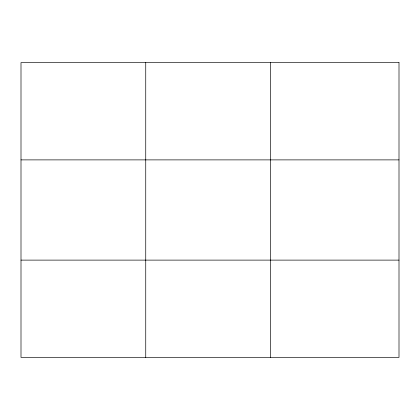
<?xml version="1.0" encoding="UTF-8"?>
<svg xmlns="http://www.w3.org/2000/svg" width="420" height="420" viewBox="0 0 420 420"><rect width="100%" height="100%" fill="white"/><g stroke="black" fill="none" stroke-linecap="round" stroke-linejoin="round"><path stroke-width="0.63" d="M145.74 62.596L145.74 357.404M270.48 62.596L270.48 357.404M21 159.884L399 159.884M21 260.116L399 260.116M399 62.596L399 357.404L21 357.404L21 62.596L399 62.596"/></g></svg>
